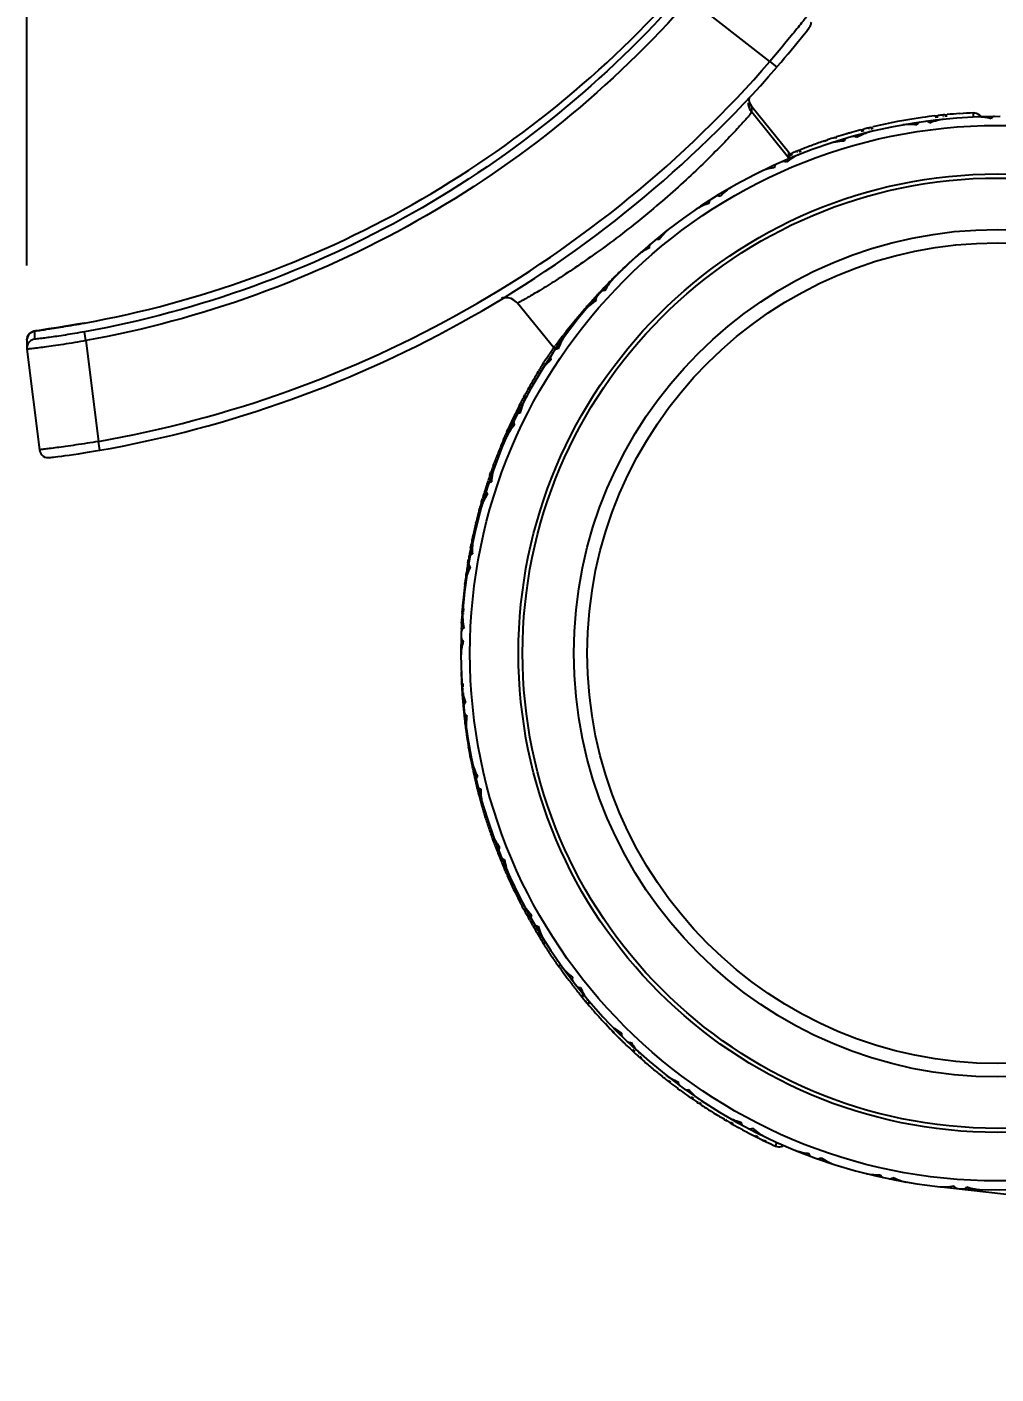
# Model space of a CAD drawing. Header units: millimetres. Extents: x 13495 to 14291, y -4366 to -3315.
# Drawn here: x 14083.86 to 14091.98, y -4001.26 to -3989.97 of the extents above; entities that cross this region are included whole.
import ezdxf

# ---------------------------------------------------------------- set-up
doc = ezdxf.new("R2010")
doc.units = ezdxf.units.MM
doc.header["$LTSCALE"] = 0.1
doc.layers.get('0').update_dxf_attribs({"lineweight": 15})
doc.layers.add('1', color=7, linetype='Continuous')
doc.styles.add('ARIAL', font='arial.ttf')
doc.dimstyles.new('사본 ISO-25', dxfattribs={"dimtxt": 4, "dimasz": 3.5, "dimexe": 0.5, "dimexo": 0.625, "dimgap": 1.5, "dimtad": 1, "dimtih": 1, "dimtoh": 1, "dimdec": 1, "dimlfac": 4, "dimdsep": 46, "dimtxsty": 'ARIAL', "dimcen": 0, "dimclrd": 3, "dimclre": 3, "dimclrt": 3, "dimadec": 1, "dimazin": 0, "dimtfac": 1, "dimtdec": 1, "dimtmove": 0, "dimatfit": 3, "dimfxl": 1.25, "dimtfill": 1, "dimarcsym": 0})

# ---------------------------------------------------------------- blocks, each defined once
blk = doc.blocks.new('*D99')
at = {"color": 3, "lineweight": -2, "transparency": 16777216}
for p, q in [((14083.858, -3991.964), (14083.858, -3978.484)), ((14118.498, -3989.497), (14118.498, -3978.484)), ((14114.998, -3978.984), (14087.358, -3978.984))]:
    blk.add_line(p, q, dxfattribs=at)
at = {"color": 3, "transparency": 16777216}
for points in [[(14087.358, -3978.401), (14087.358, -3979.567), (14083.858, -3978.984)], [(14114.998, -3978.401), (14114.998, -3979.567), (14118.498, -3978.984)]]:
    blk.add_solid(points, dxfattribs=at)
at = {"layer": 'Defpoints', "color": 0, "transparency": 16777216}
for p in [(14083.858, -3978.984), (14118.498, -3990.122), (14083.858, -3992.589)]:
    blk.add_point(p, dxfattribs=at)
at = {"color": 3, "transparency": 16777216, "insert": (14094.473, -3975.44), "char_height": 4, "attachment_point": 5, "style": 'ARIAL', "bg_fill": 3, "box_fill_scale": 1.1, "bg_fill_color": 256, "bg_fill_true_color": 13158600, "bg_fill_transparency": 0}
blk.add_mtext('139', dxfattribs=at)

msp = doc.modelspace()

# ---------------------------------------------------------------- linework, layer by layer
at = {"layer": '1', "color": 7, "linetype": 'Continuous'}
for p, q in [((14090.089, -3990.254), (14089.418, -3989.73)), ((14090.326, -3990.088), (14090.354, -3990.054)), ((14090.354, -3990.054), (14090.376, -3990.026)), ((14090.376, -3990.026), (14090.394, -3990.004)), ((14090.394, -3990.004), (14090.406, -3989.987)), ((14090.406, -3989.987), (14090.412, -3989.979)), ((14090.412, -3989.979), (14090.417, -3989.974)), ((14090.241, -3990.191), (14090.268, -3990.159)), ((14090.268, -3990.159), (14090.293, -3990.129)), ((14090.293, -3990.129), (14090.326, -3990.088)), ((14090.089, -3990.254), (14090.146, -3990.303)), ((14090.182, -3990.261), (14090.212, -3990.225)), ((14090.212, -3990.225), (14090.241, -3990.191)), ((14089.915, -3990.562), (14089.911, -3990.578)), ((14089.911, -3990.578), (14089.917, -3990.6)), ((14089.936, -3990.633), (14090.244, -3991.013)), ((14089.936, -3990.681), (14089.936, -3990.633)), ((14090.244, -3991.062), (14089.936, -3990.681)), ((14091.472, -3990.711), (14091.498, -3990.708)), ((14091.474, -3990.722), (14091.499, -3990.719)), ((14091.538, -3990.704), (14091.542, -3990.703)), ((14091.539, -3990.714), (14091.543, -3990.714)), ((14091.555, -3990.702), (14091.574, -3990.7)), ((14091.556, -3990.712), (14091.575, -3990.71)), ((14091.795, -3990.721), (14091.795, -3990.685)), ((14090.851, -3990.829), (14090.875, -3990.822)), ((14090.853, -3990.839), (14090.878, -3990.833)), ((14090.914, -3990.812), (14090.919, -3990.811)), ((14090.917, -3990.823), (14090.921, -3990.822)), ((14090.931, -3990.808), (14090.95, -3990.804)), ((14090.934, -3990.818), (14090.953, -3990.813)), ((14090.546, -3990.923), (14090.571, -3990.912)), ((14090.546, -3990.921), (14090.564, -3990.915)), ((14090.564, -3990.915), (14090.571, -3990.912)), ((14090.633, -3990.892), (14090.647, -3990.887)), ((14090.634, -3990.896), (14090.649, -3990.892)), ((14090.244, -3991.013), (14090.244, -3991.062)), ((14090.25, -3991.028), (14090.25, -3991.029)), ((14090.25, -3991.07), (14090.25, -3991.029)), ((14090.252, -3991.033), (14090.275, -3991.023)), ((14090.256, -3991.043), (14090.279, -3991.033)), ((14090.312, -3991.008), (14090.317, -3991.006)), ((14090.316, -3991.017), (14090.321, -3991.016)), ((14090.329, -3991.001), (14090.347, -3990.994)), ((14090.333, -3991.011), (14090.351, -3991.003)), ((14088.772, -3992.075), (14088.769, -3992.077)), ((14088.786, -3992.06), (14088.78, -3992.066)), ((14088.79, -3992.056), (14088.786, -3992.06)), ((14088.792, -3992.054), (14088.79, -3992.056)), ((14088.794, -3992.052), (14088.792, -3992.054)), ((14088.795, -3992.052), (14088.793, -3992.054)), ((14088.668, -3992.183), (14088.665, -3992.185)), ((14088.725, -3992.123), (14088.722, -3992.126)), ((14088.726, -3992.122), (14088.723, -3992.125)), ((14088.728, -3992.12), (14088.725, -3992.123)), ((14088.732, -3992.115), (14088.728, -3992.12)), ((14088.275, -3992.656), (14087.971, -3992.281)), ((14088.572, -3992.288), (14088.568, -3992.293)), ((14088.575, -3992.285), (14088.572, -3992.288)), ((14088.577, -3992.282), (14088.575, -3992.285)), ((14088.579, -3992.28), (14088.576, -3992.284)), ((14088.511, -3992.358), (14088.509, -3992.36)), ((14088.513, -3992.355), (14088.511, -3992.358)), ((14088.513, -3992.356), (14088.512, -3992.358)), ((14088.517, -3992.351), (14088.513, -3992.355)), ((14088.522, -3992.345), (14088.517, -3992.351)), ((14088.535, -3992.33), (14088.531, -3992.334)), ((14083.923, -3992.583), (14083.923, -3992.516)), ((14083.94, -3992.513), (14083.93, -3992.514)), ((14083.96, -3992.509), (14083.94, -3992.513)), ((14084.039, -3992.497), (14083.96, -3992.509)), ((14084.106, -3992.487), (14084.039, -3992.497)), ((14084.078, -3992.491), (14084.085, -3992.49)), ((14084.166, -3992.477), (14084.106, -3992.487)), ((14084.158, -3992.479), (14084.165, -3992.478)), ((14084.233, -3992.466), (14084.166, -3992.477)), ((14084.281, -3992.458), (14084.233, -3992.466)), ((14084.246, -3992.464), (14084.252, -3992.463)), ((14084.34, -3992.448), (14084.281, -3992.458)), ((14084.353, -3992.595), (14084.34, -3992.521)), ((14088.356, -3992.55), (14088.353, -3992.554)), ((14088.373, -3992.527), (14088.37, -3992.532)), ((14088.376, -3992.524), (14088.373, -3992.527)), ((14088.377, -3992.522), (14088.376, -3992.524)), ((14088.376, -3992.524), (14088.376, -3992.524)), ((14088.376, -3992.524), (14088.376, -3992.524)), ((14088.444, -3992.439), (14088.377, -3992.522)), ((14083.858, -3992.59), (14083.858, -3992.589)), ((14083.858, -3992.59), (14083.858, -3992.657)), ((14083.858, -3992.657), (14083.858, -3992.658)), ((14083.858, -3992.658), (14083.858, -3992.666)), ((14084.353, -3992.595), (14084.457, -3993.44)), ((14088.285, -3992.643), (14088.275, -3992.656)), ((14088.283, -3992.646), (14088.275, -3992.656)), ((14088.312, -3992.608), (14088.289, -3992.639)), ((14088.33, -3992.583), (14088.312, -3992.608)), ((14088.33, -3992.583), (14088.33, -3992.584)), ((14083.858, -3992.666), (14083.962, -3993.51)), ((14088.288, -3992.665), (14088.291, -3992.665)), ((14088.138, -3992.866), (14088.148, -3992.85)), ((14088.142, -3992.868), (14088.151, -3992.851)), ((14088.155, -3992.839), (14088.157, -3992.835)), ((14088.157, -3992.84), (14088.159, -3992.836)), ((14088.18, -3992.798), (14088.193, -3992.777)), ((14088.181, -3992.799), (14088.195, -3992.778)), ((14088.016, -3993.083), (14088.018, -3993.079)), ((14088.024, -3993.068), (14088.034, -3993.051)), ((14088.026, -3993.088), (14088.028, -3993.084)), ((14088.034, -3993.073), (14088.043, -3993.056)), ((14087.986, -3993.142), (14087.998, -3993.119)), ((14087.995, -3993.146), (14088.007, -3993.124)), ((14087.882, -3993.361), (14087.897, -3993.333)), ((14087.882, -3993.361), (14087.891, -3993.34)), ((14087.891, -3993.34), (14087.895, -3993.332)), ((14084.47, -3993.514), (14084.457, -3993.44)), ((14087.853, -3993.428), (14087.861, -3993.41)), ((14087.857, -3993.429), (14087.864, -3993.411)), ((14087.866, -3993.398), (14087.868, -3993.394)), ((14087.868, -3993.399), (14087.87, -3993.395)), ((14084.116, -3993.568), (14084.151, -3993.563)), ((14084.151, -3993.563), (14084.179, -3993.559)), ((14084.179, -3993.559), (14084.212, -3993.555)), ((14084.212, -3993.555), (14084.249, -3993.549)), ((14084.249, -3993.549), (14084.29, -3993.543)), ((14084.29, -3993.543), (14084.334, -3993.536)), ((14084.334, -3993.536), (14084.382, -3993.528)), ((14084.382, -3993.528), (14084.433, -3993.52)), ((14084.433, -3993.52), (14084.47, -3993.514)), ((14084.069, -3993.573), (14084.081, -3993.572)), ((14084.081, -3993.572), (14084.097, -3993.57)), ((14084.097, -3993.57), (14084.116, -3993.568)), ((14087.762, -3993.66), (14087.764, -3993.655)), ((14087.768, -3993.643), (14087.775, -3993.625)), ((14087.773, -3993.663), (14087.774, -3993.659)), ((14087.779, -3993.647), (14087.785, -3993.629)), ((14087.741, -3993.722), (14087.749, -3993.698)), ((14087.75, -3993.725), (14087.759, -3993.701)), ((14087.649, -3994.023), (14087.654, -3994.004)), ((14087.654, -3994.024), (14087.658, -3994.005)), ((14087.658, -3993.992), (14087.659, -3993.987)), ((14087.66, -3993.993), (14087.661, -3993.988)), ((14087.67, -3993.948), (14087.679, -3993.924)), ((14087.67, -3993.949), (14087.675, -3993.931)), ((14087.67, -3993.949), (14087.67, -3993.948)), ((14087.675, -3993.931), (14087.677, -3993.923)), ((14087.623, -3994.126), (14087.625, -3994.118)), ((14087.632, -3994.128), (14087.634, -3994.12)), ((14087.592, -3994.265), (14087.596, -3994.243)), ((14087.596, -3994.243), (14087.6, -3994.225)), ((14087.602, -3994.268), (14087.611, -3994.227)), ((14087.578, -3994.334), (14087.582, -3994.315)), ((14087.582, -3994.315), (14087.584, -3994.305)), ((14087.588, -3994.336), (14087.594, -3994.307)), ((14087.556, -3994.46), (14087.559, -3994.438)), ((14087.559, -3994.438), (14087.56, -3994.434)), ((14087.562, -3994.461), (14087.567, -3994.435)), ((14087.565, -3994.408), (14087.566, -3994.399)), ((14087.572, -3994.41), (14087.574, -3994.401)), ((14087.54, -3994.564), (14087.543, -3994.542)), ((14087.541, -3994.558), (14087.545, -3994.538)), ((14087.541, -3994.564), (14087.541, -3994.558)), ((14087.543, -3994.542), (14087.544, -3994.538)), ((14087.53, -3994.64), (14087.533, -3994.621)), ((14087.534, -3994.608), (14087.535, -3994.603)), ((14087.535, -3994.641), (14087.537, -3994.621)), ((14087.538, -3994.608), (14087.538, -3994.604)), ((14087.507, -3994.888), (14087.508, -3994.884)), ((14087.509, -3994.871), (14087.51, -3994.851)), ((14087.51, -3994.851), (14087.511, -3994.84)), ((14087.518, -3994.889), (14087.518, -3994.884)), ((14087.519, -3994.871), (14087.521, -3994.841)), ((14087.501, -3995.015), (14087.501, -3995.004)), ((14087.503, -3994.965), (14087.504, -3994.945)), ((14087.504, -3994.945), (14087.505, -3994.928)), ((14087.509, -3995.015), (14087.51, -3995.004)), ((14087.513, -3994.965), (14087.515, -3994.929)), ((14087.503, -3995.47), (14087.503, -3995.475)), ((14087.503, -3995.475), (14087.505, -3995.499)), ((14087.512, -3995.47), (14087.514, -3995.498)), ((14087.505, -3995.512), (14087.506, -3995.516)), ((14087.508, -3995.548), (14087.509, -3995.567)), ((14087.509, -3995.567), (14087.51, -3995.588)), ((14087.51, -3995.588), (14087.511, -3995.6)), ((14087.514, -3995.511), (14087.515, -3995.516)), ((14087.517, -3995.548), (14087.52, -3995.6)), ((14087.519, -3995.686), (14087.519, -3995.688)), ((14087.522, -3995.713), (14087.522, -3995.72)), ((14087.525, -3995.685), (14087.526, -3995.687)), ((14087.527, -3995.713), (14087.528, -3995.72)), ((14087.524, -3995.739), (14087.525, -3995.747)), ((14087.529, -3995.739), (14087.529, -3995.747)), ((14087.53, -3995.792), (14087.531, -3995.8)), ((14087.531, -3995.8), (14087.534, -3995.823)), ((14087.532, -3995.792), (14087.534, -3995.823)), ((14087.539, -3995.857), (14087.539, -3995.862)), ((14087.541, -3995.857), (14087.542, -3995.862)), ((14087.541, -3995.875), (14087.544, -3995.894)), ((14087.544, -3995.874), (14087.548, -3995.893)), ((14087.549, -3995.932), (14087.55, -3995.936)), ((14087.555, -3995.931), (14087.556, -3995.935)), ((14087.578, -3996.1), (14087.582, -3996.119)), ((14087.582, -3996.119), (14087.586, -3996.14)), ((14087.587, -3996.099), (14087.595, -3996.138)), ((14087.594, -3996.179), (14087.596, -3996.189)), ((14087.596, -3996.189), (14087.6, -3996.206)), ((14087.603, -3996.177), (14087.608, -3996.204)), ((14087.649, -3996.41), (14087.656, -3996.435)), ((14087.651, -3996.41), (14087.659, -3996.434)), ((14087.667, -3996.473), (14087.668, -3996.478)), ((14087.671, -3996.472), (14087.673, -3996.476)), ((14087.671, -3996.49), (14087.677, -3996.509)), ((14087.677, -3996.489), (14087.683, -3996.507)), ((14087.741, -3996.711), (14087.747, -3996.729)), ((14087.749, -3996.708), (14087.755, -3996.727)), ((14087.751, -3996.742), (14087.753, -3996.746)), ((14087.759, -3996.739), (14087.761, -3996.743)), ((14087.766, -3996.784), (14087.775, -3996.808)), ((14087.773, -3996.781), (14087.781, -3996.806)), ((14087.821, -3996.927), (14087.823, -3996.932)), ((14087.821, -3996.927), (14087.823, -3996.932)), ((14087.853, -3997.005), (14087.863, -3997.029)), ((14087.858, -3997.004), (14087.869, -3997.027)), ((14087.879, -3997.066), (14087.881, -3997.07)), ((14087.886, -3997.063), (14087.888, -3997.067)), ((14087.886, -3997.082), (14087.894, -3997.1)), ((14087.893, -3997.079), (14087.902, -3997.096)), ((14087.986, -3997.291), (14087.995, -3997.308)), ((14087.993, -3997.287), (14088.001, -3997.305)), ((14088.001, -3997.32), (14088.003, -3997.324)), ((14088.007, -3997.317), (14088.009, -3997.321)), ((14088.022, -3997.359), (14088.033, -3997.382)), ((14088.026, -3997.357), (14088.037, -3997.38)), ((14088.139, -3997.567), (14088.152, -3997.589)), ((14088.145, -3997.564), (14088.158, -3997.585)), ((14088.173, -3997.623), (14088.175, -3997.627)), ((14088.18, -3997.619), (14088.183, -3997.623)), ((14088.182, -3997.638), (14088.193, -3997.655)), ((14088.19, -3997.634), (14088.2, -3997.65)), ((14088.31, -3997.831), (14088.321, -3997.847)), ((14088.315, -3997.828), (14088.325, -3997.844)), ((14088.329, -3997.858), (14088.331, -3997.862)), ((14088.332, -3997.855), (14088.335, -3997.859)), ((14088.355, -3997.894), (14088.361, -3997.902)), ((14088.356, -3997.893), (14088.376, -3997.923)), ((14088.361, -3997.902), (14088.376, -3997.923)), ((14088.5, -3998.084), (14088.516, -3998.104)), ((14088.507, -3998.079), (14088.523, -3998.098)), ((14088.542, -3998.135), (14088.545, -3998.138)), ((14088.549, -3998.129), (14088.552, -3998.132)), ((14088.553, -3998.148), (14088.566, -3998.163)), ((14088.56, -3998.142), (14088.573, -3998.157)), ((14088.707, -3998.321), (14088.72, -3998.336)), ((14088.709, -3998.319), (14088.721, -3998.334)), ((14088.729, -3998.345), (14088.732, -3998.348)), ((14088.73, -3998.344), (14088.733, -3998.348)), ((14088.762, -3998.379), (14088.779, -3998.398)), ((14088.763, -3998.378), (14088.782, -3998.396)), ((14088.931, -3998.545), (14088.949, -3998.563)), ((14088.937, -3998.539), (14088.956, -3998.556)), ((14088.979, -3998.59), (14088.982, -3998.593)), ((14088.985, -3998.583), (14088.988, -3998.586)), ((14088.992, -3998.602), (14089.007, -3998.615)), ((14088.998, -3998.595), (14089.012, -3998.608)), ((14089.164, -3998.748), (14089.187, -3998.765)), ((14089.164, -3998.748), (14089.186, -3998.766)), ((14089.196, -3998.774), (14089.2, -3998.777)), ((14089.198, -3998.772), (14089.201, -3998.775)), ((14089.231, -3998.802), (14089.251, -3998.817)), ((14089.234, -3998.798), (14089.255, -3998.813)), ((14089.422, -3998.942), (14089.443, -3998.957)), ((14089.427, -3998.935), (14089.448, -3998.95)), ((14089.476, -3998.979), (14089.48, -3998.982)), ((14089.48, -3998.973), (14089.484, -3998.976)), ((14089.495, -3998.983), (14089.511, -3998.994)), ((14089.491, -3998.989), (14089.507, -3999)), ((14089.689, -3999.115), (14089.706, -3999.125)), ((14089.691, -3999.112), (14089.708, -3999.121)), ((14089.717, -3999.132), (14089.721, -3999.134)), ((14089.719, -3999.127), (14089.724, -3999.129)), ((14089.755, -3999.154), (14089.778, -3999.167)), ((14089.759, -3999.148), (14089.781, -3999.16)), ((14089.964, -3999.267), (14089.987, -3999.278)), ((14089.968, -3999.26), (14089.99, -3999.272)), ((14090.023, -3999.296), (14090.027, -3999.298)), ((14090.025, -3999.29), (14090.029, -3999.293)), ((14090.039, -3999.304), (14090.056, -3999.312)), ((14090.041, -3999.299), (14090.058, -3999.308)), ((14091.579, -3999.697), (14105.512, -4001.26))]:
    msp.add_line(p, q, dxfattribs=at)
for points in [[(14090.417, -3989.974), (14090.418, -3989.971), (14090.42, -3989.969), (14090.421, -3989.967), (14090.423, -3989.965), (14090.426, -3989.96), (14090.43, -3989.952), (14090.433, -3989.942), (14090.435, -3989.931), (14090.436, -3989.924)], [(14090.146, -3990.303), (14090.15, -3990.298), (14090.182, -3990.261)], [(14089.917, -3990.6), (14089.93, -3990.624), (14089.936, -3990.633)], [(14087.971, -3992.281), (14087.963, -3992.272), (14087.942, -3992.255), (14087.918, -3992.243), (14087.893, -3992.236), (14087.869, -3992.235), (14087.849, -3992.237), (14087.837, -3992.241)], [(14083.93, -3992.514), (14083.926, -3992.515), (14083.923, -3992.515), (14083.92, -3992.516), (14083.916, -3992.517), (14083.91, -3992.519), (14083.899, -3992.523), (14083.886, -3992.532), (14083.874, -3992.544), (14083.865, -3992.559), (14083.859, -3992.577), (14083.858, -3992.589)], [(14088.275, -3992.656), (14088.277, -3992.659), (14088.288, -3992.665)], [(14083.962, -3993.51), (14083.966, -3993.526), (14083.973, -3993.541), (14083.983, -3993.554), (14083.995, -3993.564), (14084.009, -3993.571), (14084.021, -3993.574), (14084.032, -3993.576), (14084.038, -3993.576), (14084.042, -3993.576), (14084.045, -3993.576), (14084.048, -3993.575), (14084.051, -3993.575), (14084.055, -3993.575), (14084.059, -3993.574), (14084.069, -3993.573)]]:
    msp.add_lwpolyline(points, dxfattribs=at)
for radius in [4.425, 4.018, 3.984, 3.553, 3.441]:
    msp.add_circle((14091.998, -3995.216), radius, dxfattribs=at)
for centre, radius, start, end in [((14090.034, -3990.554), 0.125, 190.1633, 201.5623), ((14090.034, -3990.554), 0.126, 201.682, 218.9538), ((14091.998, -3995.216), 4.5, 89.7225, 306.3321), ((14091.998, -3995.179), 4.499, 98.0535, 103.4621), ((14091.999, -3995.187), 4.507, 96.7076, 98.0537), ((14091.999, -3995.187), 4.507, 95.8728, 96.3833), ((14091.562, -3990.942), 0.203, 95.8212, 96.2078), ((14091.999, -3995.186), 4.506, 95.6486, 95.8144), ((14091.998, -3995.182), 4.502, 94.0518, 95.4009), ((14091.998, -3995.173), 4.492, 92.5881, 94.0519), ((14091.834, -3990.923), 0.203, 91.8078, 92.1789), ((14091.798, -3990.76), 0.0749, 51.6782, 54.1188), ((14091.798, -3990.76), 0.0755, 37.2211, 51.6621), ((14091.798, -3990.759), 0.0747, 32.7363, 37.1775), ((14091.998, -3995.181), 4.501, 105.7856, 106.1182), ((14091.998, -3995.182), 4.502, 104.7705, 105.7856), ((14091.998, -3995.181), 4.501, 103.9346, 104.4458), ((14091.998, -3995.181), 4.501, 103.7102, 103.8762), ((14090.971, -3991.044), 0.203, 103.8212, 104.1932), ((14091.238, -3990.987), 0.203, 99.7931, 100.1788), ((14091.999, -3995.183), 4.503, 110.1739, 111.5231), ((14091.998, -3995.179), 4.499, 108.8274, 110.1739), ((14091.997, -3995.176), 4.496, 107.6563, 108.4808), ((14090.657, -3991.134), 0.203, 107.8077, 108.1789), ((14091.998, -3995.179), 4.499, 106.4506, 107.4638), ((14091.998, -3995.18), 4.5, 106.1182, 106.4506), ((14092, -3995.184), 4.505, 111.9953, 112.5061), ((14092, -3995.184), 4.504, 111.7711, 111.9369), ((14090.401, -3991.227), 0.203, 111.8212, 112.2078), ((14090.102, -3991.36), 0.203, 115.8077, 116.1789), ((14089.861, -3991.488), 0.203, 119.8212, 120.1932), ((14089.584, -3991.662), 0.203, 123.8077, 124.1789), ((14089.363, -3991.822), 0.203, 127.8212, 128.2078), ((14091.979, -3995.27), 4.527, 133.3745, 134.7145), ((14092.275, -3995.582), 4.957, 132.2494, 133.3832), ((14089.113, -3992.032), 0.203, 131.8077, 132.1789), ((14091.777, -3995.063), 4.238, 135.2206, 135.785), ((14088.916, -3992.222), 0.203, 135.8212, 136.1932), ((14091.69, -3994.976), 4.115, 134.9864, 135.1619), ((14092.961, -3996.195), 5.877, 137.2045, 137.4683), ((14093.117, -3996.34), 6.089, 136.984, 137.2048), ((14092.883, -3996.12), 5.768, 136.6682, 136.9523), ((14092.379, -3995.644), 5.074, 136.1097, 136.6726), ((14091.962, -3995.243), 4.496, 135.781, 135.9144), ((14091.955, -3995.292), 4.524, 138.8744, 139.1145), ((14092.023, -3995.351), 4.615, 138.6073, 138.8731), ((14092.15, -3995.463), 4.784, 138.4901, 138.6082), ((14092.49, -3995.766), 5.239, 137.7642, 138.3153), ((14092.775, -3996.025), 5.624, 137.4679, 137.7674), ((14092.209, -3995.508), 4.857, 139.6038, 140.8146), ((14092.001, -3995.332), 4.586, 139.1759, 139.3482), ((14088.698, -3992.465), 0.203, 139.8077, 140.1789), ((14081.539, -3976.158), 16.529, 278.6304, 278.838), ((14082.277, -3980.915), 11.716, 278.8765, 279.2408), ((14082.448, -3981.968), 10.649, 279.2772, 279.7223), ((14082.493, -3982.23), 10.384, 279.7554, 280.2469), ((14091.853, -3995.219), 4.399, 142.4635, 142.642), ((14091.558, -3994.993), 4.028, 142.3342, 142.4622), ((14091.999, -3995.181), 4.502, 145.866, 146.0444), ((14086.647, -3991.391), 2.062, 322.4904, 322.7631), ((14094.428, -3997.178), 7.635, 142.7249, 143.0065), ((14088.53, -3992.68), 0.203, 143.8212, 144.2078), ((14091.995, -3995.178), 4.497, 147.0691, 147.7214), ((14091.997, -3995.18), 4.499, 146.709, 147.0691), ((14091.998, -3995.18), 4.5, 146.3768, 146.709), ((14091.999, -3995.181), 4.501, 146.0444, 146.3768), ((14091.997, -3995.18), 4.499, 149.058, 150.4059), ((14091.994, -3995.178), 4.495, 148.6455, 148.8107), ((14091.993, -3995.177), 4.494, 148.2112, 148.5874), ((14091.992, -3995.177), 4.493, 148.0448, 148.2112), ((14088.347, -3992.951), 0.203, 147.8077, 148.1789), ((14092, -3995.181), 4.502, 150.4059, 151.7561), ((14092.001, -3995.181), 4.503, 152.2285, 152.7395), ((14092.001, -3995.182), 4.503, 152.0041, 152.1701), ((14088.21, -3993.187), 0.203, 151.8212, 152.1932), ((14091.998, -3995.18), 4.5, 154.0787, 154.411), ((14091.999, -3995.181), 4.501, 153.7037, 154.0787), ((14092, -3995.181), 4.502, 153.0641, 153.7037), ((14091.994, -3995.178), 4.496, 155.1031, 155.7557), ((14091.996, -3995.179), 4.498, 154.7433, 155.1032), ((14091.997, -3995.18), 4.499, 154.411, 154.7433), ((14091.998, -3995.18), 4.5, 157.0848, 158.4328), ((14091.994, -3995.178), 4.495, 156.6721, 156.8374), ((14091.992, -3995.177), 4.493, 156.1581, 156.614), ((14088.067, -3993.481), 0.203, 155.8077, 156.1789), ((14092.001, -3995.181), 4.503, 158.4327, 159.7828), ((14092.002, -3995.181), 4.504, 160.255, 160.7658), ((14092.002, -3995.181), 4.504, 160.0307, 160.1966), ((14087.965, -3993.734), 0.203, 159.8212, 160.2078), ((14092, -3995.181), 4.502, 161.7295, 162.1045), ((14092.001, -3995.181), 4.503, 161.0903, 161.7295), ((14091.995, -3995.179), 4.497, 163.1283, 163.7808), ((14091.997, -3995.18), 4.499, 162.7688, 163.1283), ((14091.998, -3995.18), 4.5, 162.4367, 162.7688), ((14091.999, -3995.181), 4.501, 162.1045, 162.4367), ((14091.994, -3995.179), 4.496, 164.6885, 164.8537), ((14091.993, -3995.179), 4.495, 164.1218, 164.6303), ((14087.864, -3994.045), 0.203, 163.8077, 164.1789), ((14091.999, -3995.18), 4.501, 166.4495, 167.7496), ((14091.997, -3995.18), 4.499, 165.1011, 166.3475), ((14091.998, -3995.18), 4.5, 169.162, 169.7482), ((14091.999, -3995.18), 4.501, 168.2728, 168.7879), ((14087.798, -3994.31), 0.203, 167.8212, 168.1932), ((14091.994, -3995.179), 4.496, 170.7885, 171.148), ((14091.996, -3995.18), 4.498, 170.1237, 170.4562), ((14091.997, -3995.18), 4.499, 169.7482, 170.0098), ((14091.992, -3995.179), 4.494, 172.1336, 172.6423), ((14091.992, -3995.179), 4.494, 171.148, 171.801), ((14092, -3995.18), 4.503, 173.1131, 174.4606), ((14091.995, -3995.179), 4.497, 172.7004, 172.8657), ((14087.741, -3994.632), 0.203, 171.8077, 172.1789), ((14092.004, -3995.18), 4.507, 174.4605, 175.6723), ((14092.004, -3995.18), 4.506, 176.2817, 176.7923), ((14092.005, -3995.18), 4.507, 176.0576, 176.2234), ((14087.712, -3994.903), 0.203, 175.8212, 176.2078), ((14091.999, -3995.18), 4.501, 177.8974, 178.1308), ((14091.997, -3995.18), 4.499, 178.1308, 178.4631), ((14092.001, -3995.18), 4.503, 177.2548, 177.7553), ((14091.995, -3995.18), 4.497, 178.4631, 178.7953), ((14087.701, -3995.23), 0.203, 179.8077, 180.1789), ((14091.999, -3995.252), 4.501, 181.5369, 182.2985), ((14092.002, -3995.252), 4.504, 182.2985, 182.7694), ((14092.003, -3995.252), 4.505, 183.1344, 183.3002), ((14092.004, -3995.252), 4.506, 183.3585, 183.7686), ((14087.71, -3995.503), 0.203, 183.8212, 184.1932), ((14092.003, -3995.252), 4.505, 184.4292, 184.8299), ((14092.003, -3995.252), 4.505, 184.8299, 185.0243), ((14092.002, -3995.252), 4.504, 185.0243, 185.2067), ((14092.001, -3995.252), 4.503, 185.2067, 185.5218), ((14092, -3995.253), 4.502, 185.5473, 185.8706), ((14091.998, -3995.253), 4.5, 185.9608, 186.2055), ((14091.995, -3995.253), 4.497, 186.306, 186.8823), ((14091.991, -3995.254), 4.493, 187.278, 187.7226), ((14091.993, -3995.253), 4.495, 187.7808, 187.9464), ((14087.745, -3995.828), 0.203, 187.8077, 188.1789), ((14091.995, -3995.253), 4.497, 188.194, 188.6774), ((14091.997, -3995.253), 4.499, 188.7314, 189.5437), ((14091.998, -3995.253), 4.501, 189.5437, 190.8576), ((14091.999, -3995.252), 4.501, 191.3671, 191.878), ((14087.792, -3996.096), 0.203, 191.8212, 192.2078), ((14091.998, -3995.253), 4.5, 192.2306, 192.8364), ((14091.997, -3995.253), 4.499, 192.8364, 193.2161), ((14091.996, -3995.253), 4.498, 193.2161, 193.5479), ((14091.995, -3995.253), 4.498, 193.5479, 193.8796), ((14091.994, -3995.253), 4.497, 193.8796, 194.2337), ((14091.994, -3995.254), 4.496, 194.2337, 194.9055), ((14091.997, -3995.253), 4.499, 195.2291, 195.7389), ((14091.998, -3995.252), 4.5, 195.7971, 195.9627), ((14087.871, -3996.414), 0.203, 195.8077, 196.1789), ((14092, -3995.252), 4.503, 196.2105, 197.5602), ((14092.001, -3995.251), 4.504, 197.5602, 198.9104), ((14092, -3995.252), 4.503, 199.1583, 199.3241), ((14092, -3995.252), 4.502, 199.3824, 199.8928), ((14087.955, -3996.673), 0.203, 199.8212, 200.1932), ((14091.997, -3995.253), 4.499, 200.2169, 200.8472), ((14091.995, -3995.254), 4.497, 200.8472, 201.2292), ((14091.994, -3995.254), 4.496, 201.2292, 201.5607), ((14091.992, -3995.255), 4.494, 201.5607, 201.8429), ((14091.993, -3995.255), 4.495, 201.914, 202.2947), ((14091.995, -3995.254), 4.497, 202.2948, 202.9263), ((14091.998, -3995.253), 4.5, 203.2503, 203.7608), ((14088.078, -3996.976), 0.203, 203.8077, 204.1789), ((14091.999, -3995.252), 4.501, 203.8191, 203.9849), ((14092, -3995.252), 4.502, 204.2329, 206.9335), ((14091.998, -3995.252), 4.501, 207.1813, 207.3471), ((14091.997, -3995.253), 4.5, 207.4053, 207.9153), ((14088.198, -3997.222), 0.203, 207.8212, 208.2078), ((14091.995, -3995.254), 4.496, 208.239, 208.8656), ((14091.993, -3995.255), 4.494, 208.8656, 209.2789), ((14091.994, -3995.255), 4.495, 209.2789, 209.6105), ((14091.995, -3995.254), 4.497, 209.6105, 209.9423), ((14091.996, -3995.253), 4.498, 209.9423, 210.3205), ((14091.998, -3995.253), 4.5, 210.3205, 210.9555), ((14092, -3995.251), 4.502, 211.2798, 211.7905), ((14092, -3995.251), 4.503, 211.8488, 212.0146), ((14088.361, -3997.505), 0.203, 211.7931, 212.1788), ((14092, -3995.251), 4.503, 212.2627, 213.613), ((14091.999, -3995.252), 4.502, 213.613, 214.9622), ((14091.997, -3995.253), 4.499, 215.2097, 215.3754), ((14088.514, -3997.731), 0.203, 215.8212, 216.2078), ((14091.996, -3995.254), 4.497, 215.4335, 215.9428), ((14091.994, -3995.255), 4.495, 216.4069, 216.9541), ((14091.996, -3995.254), 4.497, 216.9541, 217.3128), ((14091.997, -3995.254), 4.498, 217.3128, 217.6448), ((14091.997, -3995.253), 4.499, 217.6448, 217.977), ((14091.998, -3995.252), 4.5, 217.977, 218.3527), ((14091.999, -3995.252), 4.501, 218.3527, 218.991), ((14092, -3995.251), 4.503, 219.3155, 219.8264), ((14092, -3995.251), 4.503, 219.8847, 220.0506), ((14088.715, -3997.989), 0.203, 219.7931, 220.1788), ((14091.999, -3995.251), 4.502, 220.2986, 221.6487), ((14091.997, -3995.253), 4.499, 221.6487, 222.9968), ((14091.994, -3995.256), 4.495, 223.2441, 223.4095), ((14091.994, -3995.257), 4.494, 223.4676, 224.0172), ((14088.898, -3998.192), 0.203, 223.8212, 224.1932), ((14091.996, -3995.254), 4.498, 224.3409, 224.9919), ((14091.998, -3995.253), 4.5, 224.9919, 225.3539), ((14091.998, -3995.252), 4.501, 225.3539, 225.6861), ((14091.999, -3995.251), 4.502, 225.6861, 226.0185), ((14092, -3995.251), 4.503, 226.0185, 226.3915), ((14092, -3995.25), 4.503, 226.3915, 227.0329), ((14092, -3995.25), 4.504, 227.3573, 227.8681), ((14092, -3995.25), 4.504, 227.9264, 228.0922), ((14089.133, -3998.418), 0.203, 227.7931, 228.1788), ((14091.999, -3995.251), 4.502, 228.3401, 229.6888), ((14091.997, -3995.254), 4.498, 229.6888, 230.9697), ((14089.342, -3998.594), 0.203, 231.8212, 232.2078), ((14091.996, -3995.255), 4.497, 231.3276, 231.4931), ((14091.996, -3995.254), 4.498, 231.5513, 232.061), ((14091.998, -3995.252), 4.5, 232.3851, 233.3991), ((14091.998, -3995.252), 4.501, 233.3991, 233.7317), ((14091.999, -3995.252), 4.501, 233.7317, 235.0794), ((14091.998, -3995.252), 4.5, 235.404, 235.9148), ((14091.998, -3995.253), 4.5, 235.9732, 236.139), ((14089.606, -3998.786), 0.203, 235.7931, 236.1788), ((14091.996, -3995.255), 4.497, 236.3868, 237.735), ((14091.995, -3995.256), 4.495, 237.7353, 239.1315), ((14091.998, -3995.252), 4.501, 239.3788, 239.5444), ((14091.999, -3995.25), 4.502, 239.6027, 240.1126), ((14089.838, -3998.931), 0.203, 239.8212, 240.1932), ((14092.001, -3995.248), 4.506, 240.4368, 241.4504), ((14092.001, -3995.247), 4.506, 241.4504, 242.1151), ((14092, -3995.248), 4.505, 242.1151, 243.1289), ((14091.998, -3995.252), 4.501, 243.4532, 243.9634), ((14091.997, -3995.254), 4.499, 244.0217, 244.1873), ((14090.126, -3999.084), 0.203, 243.7931, 244.1788), ((14091.995, -3995.259), 4.493, 244.4348, 245.5338), ((14087.942, -3998.356), 2.407, 336.1981, 336.4116), ((14090.376, -3999.195), 0.203, 247.8212, 248.2078), ((14090.683, -3999.307), 0.203, 251.7931, 252.1788), ((14090.945, -3999.382), 0.203, 255.8212, 256.1932), ((14091.265, -3999.45), 0.203, 259.7931, 260.1788), ((14091.535, -3999.488), 0.203, 263.8212, 264.1932), ((14091.861, -3999.511), 0.203, 267.7931, 268.1788)]:
    msp.add_arc(centre, radius, start, end, dxfattribs=at)
for points, knots in [([(14084.34, -3992.448), (14085.3, -3992.274), (14087.174, -3991.599), (14088.719, -3990.34), (14089.362, -3989.607)], [0, 0, 0, 0, 0.500002, 1, 1, 1, 1]), ([(14089.362, -3989.68), (14088.719, -3990.413), (14087.174, -3991.672), (14085.3, -3992.348), (14084.34, -3992.521)], [0, 0, 0, 0, 0.499998, 1, 1, 1, 1]), ([(14089.418, -3989.73), (14088.77, -3990.47), (14087.212, -3991.739), (14085.321, -3992.42), (14084.353, -3992.595)], [0, 0, 0, 0, 0.499998, 1, 1, 1, 1]), ([(14090.407, -3989.864), (14090.407, -3989.865), (14090.404, -3989.868), (14090.4, -3989.874), (14090.392, -3989.883), (14090.377, -3989.903), (14090.351, -3989.936), (14090.312, -3989.984), (14090.265, -3990.043), (14090.19, -3990.134), (14090.13, -3990.205), (14090.089, -3990.254)], [0, 0, 0, 0, 0.005376, 0.02025, 0.044508, 0.077899, 0.170739, 0.295283, 0.446665, 0.619073, 1, 1, 1, 1]), ([(14084.457, -3993.44), (14085.535, -3993.251), (14087.641, -3992.498), (14089.372, -3991.08), (14090.089, -3990.254)], [0, 0, 0, 0, 0.500002, 1, 1, 1, 1]), ([(14084.47, -3993.514), (14085.556, -3993.323), (14087.679, -3992.564), (14089.423, -3991.135), (14090.146, -3990.303)], [0, 0, 0, 0, 0.500002, 1, 1, 1, 1]), ([(14089.936, -3990.681), (14089.932, -3990.676), (14089.916, -3990.653), (14089.909, -3990.624), (14089.909, -3990.602)], [0, 0, 0, 0, 0.235859, 1, 1, 1, 1]), ([(14089.936, -3990.681), (14089.936, -3990.683), (14089.928, -3990.689), (14089.918, -3990.705), (14089.897, -3990.727), (14089.869, -3990.759), (14089.832, -3990.799), (14089.77, -3990.867), (14089.674, -3990.968), (14089.539, -3991.102), (14089.382, -3991.252), (14089.206, -3991.409), (14089.019, -3991.566), (14088.827, -3991.718), (14088.638, -3991.857), (14088.46, -3991.981), (14088.302, -3992.085), (14088.185, -3992.158), (14088.106, -3992.205), (14088.06, -3992.232), (14088.023, -3992.253), (14087.999, -3992.266), (14087.985, -3992.275), (14087.978, -3992.277), (14087.973, -3992.283), (14087.971, -3992.281)], [0, 0, 0, 0, 0.002715, 0.010217, 0.022403, 0.03917, 0.060385, 0.085801, 0.148156, 0.223929, 0.31021, 0.403844, 0.501185, 0.59848, 0.69198, 0.778042, 0.853516, 0.915501, 0.940711, 0.961712, 0.978259, 0.990221, 0.994451, 0.997498, 1, 1, 1, 1]), ([(14091.972, -3990.716), (14091.964, -3990.716), (14091.952, -3990.723), (14091.945, -3990.732), (14091.943, -3990.735)], [0, 0, 0, 0, 0.704897, 1, 1, 1, 1]), ([(14091.346, -3990.764), (14091.338, -3990.765), (14091.327, -3990.773), (14091.321, -3990.783), (14091.32, -3990.786)], [0, 0, 0, 0, 0.704897, 1, 1, 1, 1]), ([(14091.429, -3990.771), (14091.426, -3990.768), (14091.418, -3990.76), (14091.406, -3990.755), (14091.397, -3990.757)], [0, 0, 0, 0, 0.295101, 1, 1, 1, 1]), ([(14090.732, -3990.898), (14090.725, -3990.9), (14090.715, -3990.91), (14090.711, -3990.92), (14090.71, -3990.923)], [0, 0, 0, 0, 0.704897, 1, 1, 1, 1]), ([(14090.815, -3990.893), (14090.813, -3990.891), (14090.803, -3990.884), (14090.791, -3990.881), (14090.783, -3990.884)], [0, 0, 0, 0, 0.295101, 1, 1, 1, 1]), ([(14090.144, -3991.116), (14090.136, -3991.119), (14090.128, -3991.13), (14090.125, -3991.141), (14090.125, -3991.145)], [0, 0, 0, 0, 0.704897, 1, 1, 1, 1]), ([(14090.225, -3991.1), (14090.222, -3991.098), (14090.212, -3991.093), (14090.199, -3991.092), (14090.191, -3991.095)], [0, 0, 0, 0, 0.295101, 1, 1, 1, 1]), ([(14089.591, -3991.414), (14089.584, -3991.418), (14089.578, -3991.43), (14089.577, -3991.441), (14089.576, -3991.445)], [0, 0, 0, 0, 0.704897, 1, 1, 1, 1]), ([(14089.67, -3991.387), (14089.666, -3991.385), (14089.656, -3991.381), (14089.642, -3991.382), (14089.635, -3991.386)], [0, 0, 0, 0, 0.295101, 1, 1, 1, 1]), ([(14089.159, -3991.748), (14089.156, -3991.747), (14089.145, -3991.745), (14089.132, -3991.747), (14089.125, -3991.752)], [0, 0, 0, 0, 0.295101, 1, 1, 1, 1]), ([(14089.085, -3991.786), (14089.079, -3991.791), (14089.074, -3991.804), (14089.075, -3991.815), (14089.075, -3991.819)], [0, 0, 0, 0, 0.704897, 1, 1, 1, 1]), ([(14088.704, -3992.177), (14088.701, -3992.176), (14088.689, -3992.175), (14088.677, -3992.18), (14088.671, -3992.186)], [0, 0, 0, 0, 0.295101, 1, 1, 1, 1]), ([(14088.636, -3992.225), (14088.631, -3992.231), (14088.628, -3992.244), (14088.63, -3992.255), (14088.631, -3992.258)], [0, 0, 0, 0, 0.704897, 1, 1, 1, 1]), ([(14083.858, -3992.589), (14083.858, -3992.571), (14083.872, -3992.535), (14083.906, -3992.518), (14083.923, -3992.516)], [0, 0, 0, 0, 0.506696, 1, 1, 1, 1]), ([(14083.923, -3992.516), (14083.925, -3992.514), (14083.934, -3992.515), (14083.952, -3992.51), (14083.982, -3992.507), (14084.006, -3992.503), (14084.019, -3992.501)], [0, 0, 0, 0, 0.069176, 0.262681, 0.57556, 1, 1, 1, 1]), ([(14084.34, -3992.521), (14084.287, -3992.531), (14084.209, -3992.544), (14084.111, -3992.559), (14084.049, -3992.568), (14083.998, -3992.574), (14083.96, -3992.58), (14083.937, -3992.58), (14083.926, -3992.584), (14083.923, -3992.583)], [0, 0, 0, 0, 0.383831, 0.557169, 0.70853, 0.831578, 0.922746, 0.979714, 1, 1, 1, 1]), ([(14083.923, -3992.583), (14083.906, -3992.585), (14083.871, -3992.603), (14083.858, -3992.639), (14083.858, -3992.657)], [0, 0, 0, 0, 0.493981, 1, 1, 1, 1]), ([(14084.353, -3992.595), (14084.29, -3992.607), (14084.199, -3992.622), (14084.082, -3992.639), (14084.008, -3992.65), (14083.948, -3992.657), (14083.906, -3992.662), (14083.882, -3992.665), (14083.869, -3992.666), (14083.863, -3992.666), (14083.858, -3992.667), (14083.858, -3992.666)], [0, 0, 0, 0, 0.382876, 0.555799, 0.707354, 0.831686, 0.924029, 0.957043, 0.98084, 0.995183, 1, 1, 1, 1]), ([(14088.253, -3992.722), (14088.248, -3992.728), (14088.247, -3992.742), (14088.251, -3992.753), (14088.252, -3992.756)], [0, 0, 0, 0, 0.704897, 1, 1, 1, 1]), ([(14088.313, -3992.665), (14088.31, -3992.665), (14088.298, -3992.666), (14088.286, -3992.672), (14088.282, -3992.678)], [0, 0, 0, 0, 0.295101, 1, 1, 1, 1]), ([(14087.994, -3993.202), (14087.991, -3993.203), (14087.979, -3993.205), (14087.968, -3993.213), (14087.965, -3993.22)], [0, 0, 0, 0, 0.295101, 1, 1, 1, 1]), ([(14087.942, -3993.267), (14087.938, -3993.275), (14087.939, -3993.288), (14087.944, -3993.298), (14087.946, -3993.301)], [0, 0, 0, 0, 0.704897, 1, 1, 1, 1]), ([(14084.457, -3993.44), (14084.394, -3993.451), (14084.302, -3993.465), (14084.186, -3993.482), (14084.112, -3993.492), (14084.051, -3993.5), (14084.009, -3993.505), (14083.985, -3993.508), (14083.972, -3993.51), (14083.967, -3993.509), (14083.962, -3993.511), (14083.962, -3993.51)], [0, 0, 0, 0, 0.382835, 0.555681, 0.707173, 0.831505, 0.923861, 0.956908, 0.980746, 0.995143, 1, 1, 1, 1]), ([(14087.753, -3993.779), (14087.749, -3993.78), (14087.738, -3993.784), (14087.729, -3993.793), (14087.726, -3993.801)], [0, 0, 0, 0, 0.295101, 1, 1, 1, 1]), ([(14087.71, -3993.851), (14087.708, -3993.858), (14087.71, -3993.871), (14087.717, -3993.881), (14087.719, -3993.884)], [0, 0, 0, 0, 0.704897, 1, 1, 1, 1]), ([(14087.562, -3994.461), (14087.56, -3994.469), (14087.565, -3994.481), (14087.572, -3994.49), (14087.575, -3994.492)], [0, 0, 0, 0, 0.704897, 1, 1, 1, 1]), ([(14087.594, -3994.384), (14087.591, -3994.385), (14087.581, -3994.391), (14087.572, -3994.401), (14087.571, -3994.409)], [0, 0, 0, 0, 0.295101, 1, 1, 1, 1]), ([(14087.521, -3995.005), (14087.518, -3995.007), (14087.509, -3995.014), (14087.502, -3995.025), (14087.502, -3995.033)], [0, 0, 0, 0, 0.295101, 1, 1, 1, 1]), ([(14087.5, -3995.085), (14087.5, -3995.094), (14087.506, -3995.105), (14087.514, -3995.113), (14087.517, -3995.115)], [0, 0, 0, 0, 0.704897, 1, 1, 1, 1]), ([(14087.535, -3995.63), (14087.533, -3995.632), (14087.524, -3995.64), (14087.519, -3995.653), (14087.52, -3995.661)], [0, 0, 0, 0, 0.295101, 1, 1, 1, 1]), ([(14087.525, -3995.713), (14087.526, -3995.721), (14087.534, -3995.732), (14087.544, -3995.738), (14087.547, -3995.739)], [0, 0, 0, 0, 0.704897, 1, 1, 1, 1]), ([(14087.636, -3996.247), (14087.634, -3996.25), (14087.627, -3996.259), (14087.623, -3996.272), (14087.625, -3996.28)], [0, 0, 0, 0, 0.295101, 1, 1, 1, 1]), ([(14087.638, -3996.33), (14087.64, -3996.338), (14087.649, -3996.348), (14087.66, -3996.353), (14087.663, -3996.354)], [0, 0, 0, 0, 0.704897, 1, 1, 1, 1]), ([(14087.822, -3996.844), (14087.82, -3996.847), (14087.814, -3996.857), (14087.813, -3996.87), (14087.816, -3996.878)], [0, 0, 0, 0, 0.295101, 1, 1, 1, 1]), ([(14087.835, -3996.926), (14087.839, -3996.934), (14087.849, -3996.942), (14087.86, -3996.945), (14087.863, -3996.946)], [0, 0, 0, 0, 0.704897, 1, 1, 1, 1]), ([(14088.089, -3997.41), (14088.088, -3997.413), (14088.083, -3997.423), (14088.084, -3997.437), (14088.088, -3997.444)], [0, 0, 0, 0, 0.295101, 1, 1, 1, 1]), ([(14088.114, -3997.489), (14088.118, -3997.496), (14088.129, -3997.503), (14088.141, -3997.504), (14088.144, -3997.505)], [0, 0, 0, 0, 0.704897, 1, 1, 1, 1]), ([(14088.433, -3997.932), (14088.432, -3997.935), (14088.429, -3997.947), (14088.431, -3997.96), (14088.436, -3997.966)], [0, 0, 0, 0, 0.295101, 1, 1, 1, 1]), ([(14088.468, -3998.007), (14088.473, -3998.014), (14088.485, -3998.019), (14088.497, -3998.019), (14088.5, -3998.019)], [0, 0, 0, 0, 0.704897, 1, 1, 1, 1]), ([(14088.845, -3998.402), (14088.845, -3998.405), (14088.843, -3998.417), (14088.847, -3998.429), (14088.853, -3998.435)], [0, 0, 0, 0, 0.295101, 1, 1, 1, 1]), ([(14088.891, -3998.471), (14088.897, -3998.477), (14088.909, -3998.481), (14088.921, -3998.479), (14088.924, -3998.478)], [0, 0, 0, 0, 0.704897, 1, 1, 1, 1]), ([(14089.319, -3998.81), (14089.319, -3998.813), (14089.32, -3998.825), (14089.325, -3998.837), (14089.332, -3998.841)], [0, 0, 0, 0, 0.295101, 1, 1, 1, 1]), ([(14089.374, -3998.872), (14089.381, -3998.877), (14089.394, -3998.879), (14089.405, -3998.875), (14089.408, -3998.874)], [0, 0, 0, 0, 0.704884, 1, 1, 1, 1]), ([(14089.845, -3999.147), (14089.846, -3999.151), (14089.848, -3999.162), (14089.855, -3999.173), (14089.862, -3999.177)], [0, 0, 0, 0, 0.295101, 1, 1, 1, 1]), ([(14089.908, -3999.202), (14089.916, -3999.206), (14089.929, -3999.205), (14089.939, -3999.201), (14089.942, -3999.199)], [0, 0, 0, 0, 0.704897, 1, 1, 1, 1]), ([(14090.134, -3999.348), (14090.136, -3999.349), (14090.138, -3999.336), (14090.142, -3999.333), (14090.144, -3999.328)], [0, 0, 0, 0, 0.256604, 1, 1, 1, 1]), ([(14090.413, -3999.409), (14090.414, -3999.412), (14090.418, -3999.423), (14090.427, -3999.433), (14090.434, -3999.436)], [0, 0, 0, 0, 0.295101, 1, 1, 1, 1]), ([(14090.483, -3999.454), (14090.491, -3999.457), (14090.504, -3999.454), (14090.514, -3999.448), (14090.517, -3999.446)], [0, 0, 0, 0, 0.704897, 1, 1, 1, 1]), ([(14091.012, -3999.589), (14091.014, -3999.592), (14091.019, -3999.602), (14091.029, -3999.611), (14091.037, -3999.612)], [0, 0, 0, 0, 0.295101, 1, 1, 1, 1]), ([(14091.088, -3999.623), (14091.096, -3999.625), (14091.108, -3999.621), (14091.117, -3999.614), (14091.12, -3999.611)], [0, 0, 0, 0, 0.704897, 1, 1, 1, 1]), ([(14091.63, -3999.683), (14091.632, -3999.686), (14091.639, -3999.696), (14091.65, -3999.703), (14091.658, -3999.703)], [0, 0, 0, 0, 0.295101, 1, 1, 1, 1]), ([(14091.71, -3999.707), (14091.718, -3999.708), (14091.73, -3999.702), (14091.738, -3999.693), (14091.74, -3999.691)], [0, 0, 0, 0, 0.704897, 1, 1, 1, 1])]:
    msp.add_open_spline(points, degree=3, knots=knots, dxfattribs=at)
for points in [[(14091.54, -3990.74), (14091.525, -3990.741), (14091.51, -3990.745), (14091.495, -3990.749)], [(14091.795, -3990.685), (14091.811, -3990.684), (14091.829, -3990.689), (14091.842, -3990.699)], [(14091.874, -3990.722), (14091.859, -3990.72), (14091.844, -3990.719), (14091.828, -3990.72)], [(14091.943, -3990.735), (14091.92, -3990.729), (14091.898, -3990.725), (14091.874, -3990.722)], [(14090.922, -3990.847), (14090.907, -3990.851), (14090.892, -3990.856), (14090.878, -3990.862)], [(14091.25, -3990.783), (14091.235, -3990.783), (14091.219, -3990.784), (14091.204, -3990.787)], [(14091.32, -3990.786), (14091.297, -3990.784), (14091.273, -3990.782), (14091.25, -3990.783)], [(14091.495, -3990.749), (14091.472, -3990.755), (14091.45, -3990.762), (14091.429, -3990.771)], [(14090.64, -3990.93), (14090.625, -3990.933), (14090.61, -3990.936), (14090.595, -3990.941)], [(14090.71, -3990.923), (14090.687, -3990.924), (14090.663, -3990.926), (14090.64, -3990.93)], [(14090.878, -3990.862), (14090.856, -3990.871), (14090.836, -3990.882), (14090.815, -3990.893)], [(14090.283, -3991.06), (14090.263, -3991.072), (14090.244, -3991.086), (14090.225, -3991.1)], [(14090.244, -3991.013), (14090.248, -3991.018), (14090.25, -3991.023), (14090.25, -3991.028)], [(14090.324, -3991.039), (14090.31, -3991.045), (14090.296, -3991.052), (14090.283, -3991.06)], [(14090.057, -3991.161), (14090.042, -3991.165), (14090.028, -3991.171), (14090.014, -3991.177)], [(14090.125, -3991.145), (14090.102, -3991.149), (14090.079, -3991.154), (14090.057, -3991.161)], [(14089.721, -3991.339), (14089.703, -3991.354), (14089.686, -3991.37), (14089.67, -3991.387)], [(14089.759, -3991.313), (14089.746, -3991.321), (14089.733, -3991.33), (14089.721, -3991.339)], [(14089.512, -3991.47), (14089.498, -3991.477), (14089.484, -3991.484), (14089.471, -3991.493)], [(14089.576, -3991.445), (14089.554, -3991.452), (14089.533, -3991.46), (14089.512, -3991.47)], [(14089.204, -3991.694), (14089.188, -3991.711), (14089.173, -3991.729), (14089.159, -3991.748)], [(14089.237, -3991.662), (14089.225, -3991.672), (14089.214, -3991.683), (14089.204, -3991.694)], [(14089.014, -3991.853), (14089.001, -3991.861), (14088.989, -3991.87), (14088.977, -3991.881)], [(14089.075, -3991.819), (14089.054, -3991.829), (14089.034, -3991.84), (14089.014, -3991.853)], [(14088.77, -3992.081), (14088.759, -3992.092), (14088.75, -3992.105), (14088.741, -3992.117)], [(14088.741, -3992.117), (14088.727, -3992.136), (14088.715, -3992.156), (14088.704, -3992.177)], [(14088.575, -3992.301), (14088.564, -3992.311), (14088.552, -3992.322), (14088.542, -3992.334)], [(14088.631, -3992.258), (14088.612, -3992.271), (14088.593, -3992.285), (14088.575, -3992.301)], [(14088.341, -3992.601), (14088.33, -3992.621), (14088.321, -3992.643), (14088.313, -3992.665)], [(14088.365, -3992.561), (14088.356, -3992.574), (14088.348, -3992.587), (14088.341, -3992.601)], [(14088.252, -3992.756), (14088.235, -3992.771), (14088.218, -3992.788), (14088.203, -3992.805)], [(14088.203, -3992.805), (14088.193, -3992.817), (14088.183, -3992.829), (14088.175, -3992.843)], [(14088.031, -3993.092), (14088.023, -3993.106), (14088.018, -3993.121), (14088.013, -3993.135)], [(14088.013, -3993.135), (14088.005, -3993.157), (14087.999, -3993.18), (14087.994, -3993.202)], [(14087.946, -3993.301), (14087.931, -3993.319), (14087.917, -3993.338), (14087.904, -3993.357)], [(14087.904, -3993.357), (14087.896, -3993.37), (14087.888, -3993.384), (14087.882, -3993.398)], [(14087.774, -3993.665), (14087.768, -3993.68), (14087.765, -3993.695), (14087.762, -3993.71)], [(14087.762, -3993.71), (14087.757, -3993.733), (14087.754, -3993.756), (14087.753, -3993.779)], [(14087.719, -3993.884), (14087.707, -3993.903), (14087.695, -3993.924), (14087.685, -3993.945)], [(14087.685, -3993.945), (14087.679, -3993.959), (14087.673, -3993.973), (14087.669, -3993.988)], [(14087.593, -3994.314), (14087.592, -3994.337), (14087.592, -3994.361), (14087.594, -3994.384)], [(14087.599, -3994.268), (14087.596, -3994.283), (14087.594, -3994.299), (14087.593, -3994.314)], [(14087.55, -3994.557), (14087.546, -3994.572), (14087.542, -3994.587), (14087.54, -3994.603)], [(14087.575, -3994.492), (14087.566, -3994.513), (14087.557, -3994.535), (14087.55, -3994.557)], [(14087.51, -3994.89), (14087.509, -3994.905), (14087.509, -3994.921), (14087.511, -3994.936)], [(14087.511, -3994.936), (14087.513, -3994.959), (14087.516, -3994.982), (14087.521, -3995.005)], [(14087.517, -3995.115), (14087.511, -3995.137), (14087.506, -3995.16), (14087.502, -3995.183)], [(14087.502, -3995.183), (14087.5, -3995.198), (14087.498, -3995.214), (14087.498, -3995.229)], [(14087.508, -3995.517), (14087.509, -3995.533), (14087.512, -3995.548), (14087.515, -3995.563)], [(14087.515, -3995.563), (14087.52, -3995.586), (14087.527, -3995.608), (14087.535, -3995.63)], [(14087.547, -3995.739), (14087.544, -3995.762), (14087.541, -3995.786), (14087.541, -3995.809)], [(14087.541, -3995.809), (14087.541, -3995.824), (14087.541, -3995.84), (14087.543, -3995.855)], [(14087.594, -3996.139), (14087.597, -3996.155), (14087.602, -3996.169), (14087.607, -3996.184)], [(14087.607, -3996.184), (14087.615, -3996.205), (14087.625, -3996.227), (14087.636, -3996.247)], [(14087.663, -3996.354), (14087.663, -3996.377), (14087.664, -3996.4), (14087.667, -3996.423)], [(14087.667, -3996.423), (14087.669, -3996.439), (14087.672, -3996.454), (14087.676, -3996.469)], [(14087.765, -3996.743), (14087.77, -3996.758), (14087.777, -3996.772), (14087.785, -3996.785)], [(14087.785, -3996.785), (14087.796, -3996.806), (14087.809, -3996.825), (14087.822, -3996.844)], [(14087.863, -3996.946), (14087.867, -3996.969), (14087.871, -3996.992), (14087.877, -3997.014)], [(14087.877, -3997.014), (14087.881, -3997.029), (14087.886, -3997.044), (14087.892, -3997.058)], [(14088.019, -3997.318), (14088.026, -3997.331), (14088.035, -3997.344), (14088.044, -3997.356)], [(14088.044, -3997.356), (14088.058, -3997.375), (14088.073, -3997.393), (14088.089, -3997.41)], [(14088.144, -3997.505), (14088.151, -3997.527), (14088.158, -3997.549), (14088.167, -3997.57)], [(14088.167, -3997.57), (14088.174, -3997.585), (14088.18, -3997.599), (14088.188, -3997.612)], [(14088.35, -3997.851), (14088.359, -3997.863), (14088.369, -3997.875), (14088.38, -3997.886)], [(14088.38, -3997.886), (14088.397, -3997.902), (14088.414, -3997.918), (14088.433, -3997.932)], [(14088.5, -3998.019), (14088.51, -3998.04), (14088.52, -3998.061), (14088.532, -3998.081)], [(14088.532, -3998.081), (14088.54, -3998.094), (14088.549, -3998.107), (14088.559, -3998.119)], [(14088.752, -3998.333), (14088.763, -3998.344), (14088.775, -3998.354), (14088.787, -3998.363)], [(14088.787, -3998.363), (14088.806, -3998.377), (14088.825, -3998.39), (14088.845, -3998.402)], [(14088.924, -3998.478), (14088.937, -3998.498), (14088.95, -3998.517), (14088.965, -3998.535)], [(14088.965, -3998.535), (14088.974, -3998.547), (14088.985, -3998.559), (14088.996, -3998.569)], [(14089.217, -3998.754), (14089.23, -3998.764), (14089.243, -3998.772), (14089.256, -3998.78)], [(14089.256, -3998.78), (14089.277, -3998.791), (14089.298, -3998.801), (14089.319, -3998.81)], [(14089.408, -3998.874), (14089.423, -3998.892), (14089.439, -3998.909), (14089.456, -3998.925)], [(14089.456, -3998.925), (14089.467, -3998.935), (14089.479, -3998.945), (14089.492, -3998.954)], [(14089.737, -3999.107), (14089.75, -3999.115), (14089.764, -3999.121), (14089.779, -3999.127)], [(14089.779, -3999.127), (14089.801, -3999.135), (14089.823, -3999.142), (14089.845, -3999.147)], [(14089.942, -3999.199), (14089.96, -3999.215), (14089.978, -3999.229), (14089.997, -3999.242)], [(14089.997, -3999.242), (14090.01, -3999.251), (14090.023, -3999.26), (14090.037, -3999.266)], [(14090.134, -3999.348), (14090.15, -3999.356), (14090.169, -3999.357), (14090.185, -3999.352)], [(14090.185, -3999.352), (14090.192, -3999.351), (14090.199, -3999.348), (14090.205, -3999.344)], [(14090.3, -3999.384), (14090.315, -3999.39), (14090.33, -3999.394), (14090.345, -3999.397)], [(14090.345, -3999.397), (14090.367, -3999.403), (14090.39, -3999.406), (14090.413, -3999.409)], [(14090.517, -3999.446), (14090.536, -3999.459), (14090.556, -3999.471), (14090.577, -3999.482)], [(14090.577, -3999.482), (14090.591, -3999.489), (14090.605, -3999.495), (14090.619, -3999.5)], [(14090.897, -3999.58), (14090.912, -3999.583), (14090.927, -3999.585), (14090.943, -3999.587)], [(14090.943, -3999.587), (14090.966, -3999.589), (14090.989, -3999.589), (14091.012, -3999.589)], [(14091.12, -3999.611), (14091.141, -3999.621), (14091.162, -3999.631), (14091.184, -3999.638)], [(14091.184, -3999.638), (14091.199, -3999.643), (14091.214, -3999.647), (14091.229, -3999.65)], [(14091.515, -3999.69), (14091.53, -3999.692), (14091.546, -3999.692), (14091.561, -3999.691)], [(14091.561, -3999.691), (14091.584, -3999.69), (14091.608, -3999.687), (14091.63, -3999.683)], [(14091.74, -3999.691), (14091.762, -3999.698), (14091.785, -3999.704), (14091.808, -3999.708)], [(14091.808, -3999.708), (14091.823, -3999.711), (14091.838, -3999.713), (14091.854, -3999.714)]]:
    msp.add_open_spline(points, degree=3, dxfattribs=at)

# ---------------------------------------------------------------- next in the draw order: dimensions: what is measured, and where the dimension line sits
dim = msp.add_linear_dim(base=(14083.858, -3978.984), p1=(14118.498, -3990.122), p2=(14083.858, -3992.589), text='139', dimstyle='사본 ISO-25')
dim.commit()
dim.dimension.update_dxf_attribs({"geometry": '*D99', "text_midpoint": (14094.473, -3978.984), "dimtype": 160})

doc.saveas('drawing.dxf')
